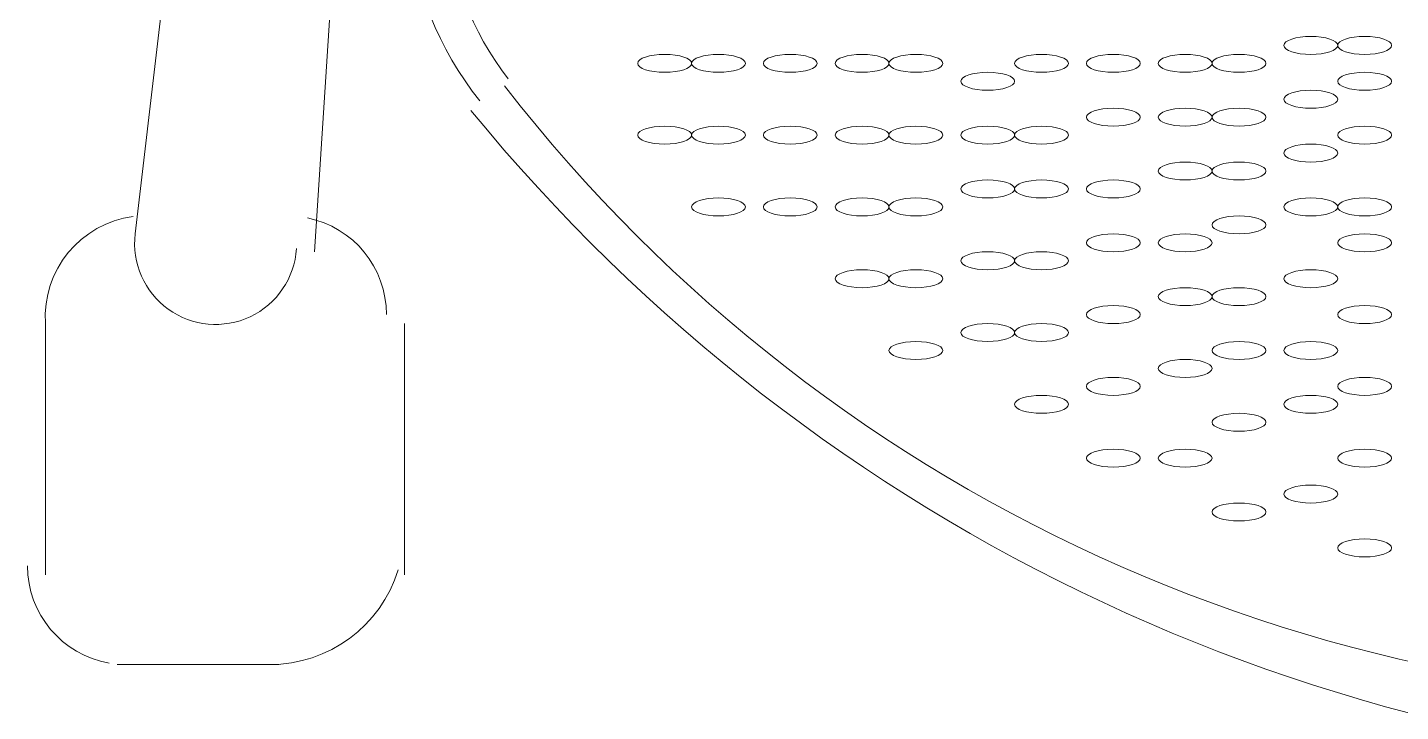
# Model space of a CAD drawing. Header units: metres. Extents: x 29 to 86.9, y -23.2 to 39.7.
# Drawn here: x 80.2965 to 80.4836, y -17.0469 to -16.9537 of the extents above; entities that cross this region are included whole.
import ezdxf

# ---------------------------------------------------------------- set-up
doc = ezdxf.new("R2010")
doc.units = ezdxf.units.M
doc.header["$LTSCALE"] = 100
doc.layers.get('0').update_dxf_attribs({"color": 254})
doc.layers.add('Arqui', color=8, linetype='Continuous', lineweight=0)

# ---------------------------------------------------------------- blocks, each defined once
blk = doc.blocks.new('A$C9582355f')
at = {"layer": 'Arqui'}
for points in [[(51.37933025431749, 6.203284617482041, -0.2864121761056896), (51.37499073276553, 6.24817671139408), (51.3823275327656, 6.267741511393979)], [(51.35050642347841, 6.180136240685442, -1.027903158018078), (51.32852433276554, 6.182145511394083), (51.3383067327656, 6.265295911393878)], [(51.37886806037358, 6.202296008138092, 0.2538010257353335), (51.56788315296552, 6.119312373602042, 0.2538010257356478), (51.75751820515762, 6.202296008138092)], [(51.37427818274961, 6.198947223601863, 0.2278580694967129), (51.56721097980557, 6.108792184993945, 0.2278580694966162), (51.75966248278161, 6.198947223601863)], [(51.32827096860552, 6.184509868562145, 0.3954395343830577), (51.3162963327656, 6.169917511394033), (51.3162963327656, 6.135679111393983)]]:
    blk.add_lwpolyline(points, format="xyb", dxfattribs=at)
for points in [[(51.35298033276553, 6.179699911393982), (51.35787153276561, 6.255513511393929)], [(51.36520833276558, 6.135679111393983), (51.36520833276558, 6.169917511394033)], [(51.32607873276555, 6.123451111393933), (51.34808913276555, 6.123451111393933)]]:
    blk.add_lwpolyline(points, dxfattribs=at)
for centre, radius, start, end in [((51.41289750402649, 6.229834697629485), 0.04768917459722642, 154.4128100542981, 218.3422815537811), ((51.3493119473107, 6.171140313813794), 0.01345078545492506, 359.9999896930699, 78.42598258624984), ((51.32730155100472, 6.136901914025202), 0.01345081823912179, 180.0000112077853, 260.1231991269598), ((51.3468663233279, 6.141793115788914), 0.01834200439510679, 270.0000294810244, 342.6965617034909)]:
    blk.add_arc(centre, radius, start, end, dxfattribs=at)
for points in [[(51.48871113276556, 6.209047111393829), (51.48668512435762, 6.209047111393829), (51.48504273276552, 6.208499639377806), (51.48504273276552, 6.207824311394234)], [(51.48504273276552, 6.207824311394234), (51.48504273276552, 6.207148983410207), (51.48668512435762, 6.206601511394183), (51.48871113276556, 6.206601511394183)], [(51.4923795327656, 6.207824311394234), (51.4923795327656, 6.208499639377806), (51.49073714117361, 6.209047111393829), (51.48871113276556, 6.209047111393829)], [(51.48871113276556, 6.206601511394183), (51.49073714117361, 6.206601511394183), (51.4923795327656, 6.207148983410207), (51.4923795327656, 6.207824311394234)], [(51.49604793276552, 6.209047111393829), (51.49402192435758, 6.209047111393829), (51.4923795327656, 6.208499639377806), (51.4923795327656, 6.207824311394234)], [(51.4923795327656, 6.207824311394234), (51.4923795327656, 6.207148983410207), (51.49402192435758, 6.206601511394183), (51.49604793276552, 6.206601511394183)], [(51.49971633276556, 6.207824311394234), (51.49971633276556, 6.208499639377806), (51.49807394117357, 6.209047111393829), (51.49604793276552, 6.209047111393829)], [(51.49604793276552, 6.206601511394183), (51.49807394117357, 6.206601511394183), (51.49971633276556, 6.207148983410207), (51.49971633276556, 6.207824311394234)], [(51.40066953276556, 6.206601511394183), (51.39864352435762, 6.206601511394183), (51.39700113276552, 6.206054039378159), (51.39700113276552, 6.205378711394133)], [(51.4043379327656, 6.205378711394133), (51.4043379327656, 6.206054039378159), (51.40269554117361, 6.206601511394183), (51.40066953276556, 6.206601511394183)], [(51.40800633276552, 6.206601511394183), (51.40598032435759, 6.206601511394183), (51.4043379327656, 6.206054039378159), (51.4043379327656, 6.205378711394133)], [(51.41167473276556, 6.205378711394133), (51.41167473276556, 6.206054039378159), (51.41003234117358, 6.206601511394183), (51.40800633276552, 6.206601511394183)], [(51.41778873276559, 6.206601511394183), (51.41576272435753, 6.206601511394183), (51.41412033276555, 6.206054039378159), (51.41412033276555, 6.205378711394133)], [(51.42145713276562, 6.205378711394133), (51.42145713276562, 6.206054039378159), (51.41981474117352, 6.206601511394183), (51.41778873276559, 6.206601511394183)], [(51.42757113276554, 6.206601511394183), (51.4255451243576, 6.206601511394183), (51.42390273276561, 6.206054039378159), (51.42390273276561, 6.205378711394133)], [(51.43123953276557, 6.205378711394133), (51.43123953276557, 6.206054039378159), (51.42959714117359, 6.206601511394183), (51.42757113276554, 6.206601511394183)], [(51.43490793276561, 6.206601511394183), (51.43288192435756, 6.206601511394183), (51.43123953276557, 6.206054039378159), (51.43123953276557, 6.205378711394133)], [(51.43857633276554, 6.205378711394133), (51.43857633276554, 6.206054039378159), (51.43693394117355, 6.206601511394183), (51.43490793276561, 6.206601511394183)], [(51.45202713276552, 6.206601511394183), (51.45000112435758, 6.206601511394183), (51.4483587327656, 6.206054039378159), (51.4483587327656, 6.205378711394133)], [(51.45569553276556, 6.205378711394133), (51.45569553276556, 6.206054039378159), (51.45405314117357, 6.206601511394183), (51.45202713276552, 6.206601511394183)], [(51.46180953276559, 6.206601511394183), (51.45978352435753, 6.206601511394183), (51.45814113276555, 6.206054039378159), (51.45814113276555, 6.205378711394133)], [(51.46547793276562, 6.205378711394133), (51.46547793276562, 6.206054039378159), (51.46383554117352, 6.206601511394183), (51.46180953276559, 6.206601511394183)], [(51.47159193276553, 6.206601511394183), (51.4695659243576, 6.206601511394183), (51.46792353276561, 6.206054039378159), (51.46792353276561, 6.205378711394133)], [(51.47526033276557, 6.205378711394133), (51.47526033276557, 6.206054039378159), (51.47361794117359, 6.206601511394183), (51.47159193276553, 6.206601511394183)], [(51.47892873276561, 6.206601511394183), (51.47690272435756, 6.206601511394183), (51.47526033276557, 6.206054039378159), (51.47526033276557, 6.205378711394133)], [(51.48259713276553, 6.205378711394133), (51.48259713276553, 6.206054039378159), (51.48095474117355, 6.206601511394183), (51.47892873276561, 6.206601511394183)], [(51.39700113276552, 6.205378711394133), (51.39700113276552, 6.204703383410106), (51.39864352435762, 6.204155911394082), (51.40066953276556, 6.204155911394082)], [(51.40066953276556, 6.204155911394082), (51.40269554117361, 6.204155911394082), (51.4043379327656, 6.204703383410106), (51.4043379327656, 6.205378711394133)], [(51.4043379327656, 6.205378711394133), (51.4043379327656, 6.204703383410106), (51.40598032435759, 6.204155911394082), (51.40800633276552, 6.204155911394082)], [(51.40800633276552, 6.204155911394082), (51.41003234117358, 6.204155911394082), (51.41167473276556, 6.204703383410106), (51.41167473276556, 6.205378711394133)], [(51.41412033276555, 6.205378711394133), (51.41412033276555, 6.204703383410106), (51.41576272435753, 6.204155911394082), (51.41778873276559, 6.204155911394082)], [(51.41778873276559, 6.204155911394082), (51.41981474117352, 6.204155911394082), (51.42145713276562, 6.204703383410106), (51.42145713276562, 6.205378711394133)], [(51.42390273276561, 6.205378711394133), (51.42390273276561, 6.204703383410106), (51.4255451243576, 6.204155911394082), (51.42757113276554, 6.204155911394082)], [(51.42757113276554, 6.204155911394082), (51.42959714117359, 6.204155911394082), (51.43123953276557, 6.204703383410106), (51.43123953276557, 6.205378711394133)], [(51.43123953276557, 6.205378711394133), (51.43123953276557, 6.204703383410106), (51.43288192435756, 6.204155911394082), (51.43490793276561, 6.204155911394082)], [(51.43490793276561, 6.204155911394082), (51.43693394117355, 6.204155911394082), (51.43857633276554, 6.204703383410106), (51.43857633276554, 6.205378711394133)], [(51.44469033276556, 6.204155911394082), (51.44266432435762, 6.204155911394082), (51.44102193276552, 6.203608439378058), (51.44102193276552, 6.202933111394032)], [(51.4483587327656, 6.202933111394032), (51.4483587327656, 6.203608439378058), (51.44671634117361, 6.204155911394082), (51.44469033276556, 6.204155911394082)], [(51.4483587327656, 6.205378711394133), (51.4483587327656, 6.204703383410106), (51.45000112435758, 6.204155911394082), (51.45202713276552, 6.204155911394082)], [(51.45202713276552, 6.204155911394082), (51.45405314117357, 6.204155911394082), (51.45569553276556, 6.204703383410106), (51.45569553276556, 6.205378711394133)], [(51.45814113276555, 6.205378711394133), (51.45814113276555, 6.204703383410106), (51.45978352435753, 6.204155911394082), (51.46180953276559, 6.204155911394082)], [(51.46180953276559, 6.204155911394082), (51.46383554117352, 6.204155911394082), (51.46547793276562, 6.204703383410106), (51.46547793276562, 6.205378711394133)], [(51.46792353276561, 6.205378711394133), (51.46792353276561, 6.204703383410106), (51.4695659243576, 6.204155911394082), (51.47159193276553, 6.204155911394082)], [(51.47159193276553, 6.204155911394082), (51.47361794117359, 6.204155911394082), (51.47526033276557, 6.204703383410106), (51.47526033276557, 6.205378711394133)], [(51.47526033276557, 6.205378711394133), (51.47526033276557, 6.204703383410106), (51.47690272435756, 6.204155911394082), (51.47892873276561, 6.204155911394082)], [(51.47892873276561, 6.204155911394082), (51.48095474117355, 6.204155911394082), (51.48259713276553, 6.204703383410106), (51.48259713276553, 6.205378711394133)], [(51.49604793276552, 6.204155911394082), (51.49402192435758, 6.204155911394082), (51.4923795327656, 6.203608439378058), (51.4923795327656, 6.202933111394032)], [(51.49971633276556, 6.202933111394032), (51.49971633276556, 6.203608439378058), (51.49807394117357, 6.204155911394082), (51.49604793276552, 6.204155911394082)], [(51.44102193276552, 6.202933111394032), (51.44102193276552, 6.202257783410005), (51.44266432435762, 6.201710311393981), (51.44469033276556, 6.201710311393981)], [(51.44469033276556, 6.201710311393981), (51.44671634117361, 6.201710311393981), (51.4483587327656, 6.202257783410005), (51.4483587327656, 6.202933111394032)], [(51.4923795327656, 6.202933111394032), (51.4923795327656, 6.202257783410005), (51.49402192435758, 6.201710311393981), (51.49604793276552, 6.201710311393981)], [(51.49604793276552, 6.201710311393981), (51.49807394117357, 6.201710311393981), (51.49971633276556, 6.202257783410005), (51.49971633276556, 6.202933111394032)], [(51.48871113276556, 6.201710311393981), (51.48668512435762, 6.201710311393981), (51.48504273276552, 6.201162839377957), (51.48504273276552, 6.200487511393931)], [(51.48504273276552, 6.200487511393931), (51.48504273276552, 6.199812183409904), (51.48668512435762, 6.19926471139388), (51.48871113276556, 6.19926471139388)], [(51.4923795327656, 6.200487511393931), (51.4923795327656, 6.201162839377957), (51.49073714117361, 6.201710311393981), (51.48871113276556, 6.201710311393981)], [(51.48871113276556, 6.19926471139388), (51.49073714117361, 6.19926471139388), (51.4923795327656, 6.199812183409904), (51.4923795327656, 6.200487511393931)], [(51.46180953276559, 6.19926471139388), (51.45978352435753, 6.19926471139388), (51.45814113276555, 6.198717239377856), (51.45814113276555, 6.19804191139383)], [(51.46547793276562, 6.19804191139383), (51.46547793276562, 6.198717239377856), (51.46383554117352, 6.19926471139388), (51.46180953276559, 6.19926471139388)], [(51.47159193276553, 6.19926471139388), (51.4695659243576, 6.19926471139388), (51.46792353276561, 6.198717239377856), (51.46792353276561, 6.19804191139383)], [(51.47526033276557, 6.19804191139383), (51.47526033276557, 6.198717239377856), (51.47361794117359, 6.19926471139388), (51.47159193276553, 6.19926471139388)], [(51.47892873276561, 6.19926471139388), (51.47690272435756, 6.19926471139388), (51.47526033276557, 6.198717239377856), (51.47526033276557, 6.19804191139383)], [(51.48259713276553, 6.19804191139383), (51.48259713276553, 6.198717239377856), (51.48095474117355, 6.19926471139388), (51.47892873276561, 6.19926471139388)], [(51.40066953276556, 6.196819111394234), (51.39864352435762, 6.196819111394234), (51.39700113276552, 6.19627163937821), (51.39700113276552, 6.195596311394183)], [(51.4043379327656, 6.195596311394183), (51.4043379327656, 6.19627163937821), (51.40269554117361, 6.196819111394234), (51.40066953276556, 6.196819111394234)], [(51.40800633276552, 6.196819111394234), (51.40598032435759, 6.196819111394234), (51.4043379327656, 6.19627163937821), (51.4043379327656, 6.195596311394183)], [(51.41167473276556, 6.195596311394183), (51.41167473276556, 6.19627163937821), (51.41003234117358, 6.196819111394234), (51.40800633276552, 6.196819111394234)], [(51.41778873276559, 6.196819111394234), (51.41576272435753, 6.196819111394234), (51.41412033276555, 6.19627163937821), (51.41412033276555, 6.195596311394183)], [(51.42145713276562, 6.195596311394183), (51.42145713276562, 6.19627163937821), (51.41981474117352, 6.196819111394234), (51.41778873276559, 6.196819111394234)], [(51.42757113276554, 6.196819111394234), (51.4255451243576, 6.196819111394234), (51.42390273276561, 6.19627163937821), (51.42390273276561, 6.195596311394183)], [(51.43123953276557, 6.195596311394183), (51.43123953276557, 6.19627163937821), (51.42959714117359, 6.196819111394234), (51.42757113276554, 6.196819111394234)], [(51.43490793276561, 6.196819111394234), (51.43288192435756, 6.196819111394234), (51.43123953276557, 6.19627163937821), (51.43123953276557, 6.195596311394183)], [(51.43857633276554, 6.195596311394183), (51.43857633276554, 6.19627163937821), (51.43693394117355, 6.196819111394234), (51.43490793276561, 6.196819111394234)], [(51.44469033276556, 6.196819111394234), (51.44266432435762, 6.196819111394234), (51.44102193276552, 6.19627163937821), (51.44102193276552, 6.195596311394183)], [(51.4483587327656, 6.195596311394183), (51.4483587327656, 6.19627163937821), (51.44671634117361, 6.196819111394234), (51.44469033276556, 6.196819111394234)], [(51.45202713276552, 6.196819111394234), (51.45000112435758, 6.196819111394234), (51.4483587327656, 6.19627163937821), (51.4483587327656, 6.195596311394183)], [(51.45569553276556, 6.195596311394183), (51.45569553276556, 6.19627163937821), (51.45405314117357, 6.196819111394234), (51.45202713276552, 6.196819111394234)], [(51.45814113276555, 6.19804191139383), (51.45814113276555, 6.197366583409803), (51.45978352435753, 6.196819111394234), (51.46180953276559, 6.196819111394234)], [(51.46180953276559, 6.196819111394234), (51.46383554117352, 6.196819111394234), (51.46547793276562, 6.197366583409803), (51.46547793276562, 6.19804191139383)], [(51.46792353276561, 6.19804191139383), (51.46792353276561, 6.197366583409803), (51.4695659243576, 6.196819111394234), (51.47159193276553, 6.196819111394234)], [(51.47159193276553, 6.196819111394234), (51.47361794117359, 6.196819111394234), (51.47526033276557, 6.197366583409803), (51.47526033276557, 6.19804191139383)], [(51.47526033276557, 6.19804191139383), (51.47526033276557, 6.197366583409803), (51.47690272435756, 6.196819111394234), (51.47892873276561, 6.196819111394234)], [(51.47892873276561, 6.196819111394234), (51.48095474117355, 6.196819111394234), (51.48259713276553, 6.197366583409803), (51.48259713276553, 6.19804191139383)], [(51.49604793276552, 6.196819111394234), (51.49402192435758, 6.196819111394234), (51.4923795327656, 6.19627163937821), (51.4923795327656, 6.195596311394183)], [(51.49971633276556, 6.195596311394183), (51.49971633276556, 6.19627163937821), (51.49807394117357, 6.196819111394234), (51.49604793276552, 6.196819111394234)], [(51.39700113276552, 6.195596311394183), (51.39700113276552, 6.194920983410157), (51.39864352435762, 6.194373511394133), (51.40066953276556, 6.194373511394133)], [(51.40066953276556, 6.194373511394133), (51.40269554117361, 6.194373511394133), (51.4043379327656, 6.194920983410157), (51.4043379327656, 6.195596311394183)], [(51.4043379327656, 6.195596311394183), (51.4043379327656, 6.194920983410157), (51.40598032435759, 6.194373511394133), (51.40800633276552, 6.194373511394133)], [(51.40800633276552, 6.194373511394133), (51.41003234117358, 6.194373511394133), (51.41167473276556, 6.194920983410157), (51.41167473276556, 6.195596311394183)], [(51.41412033276555, 6.195596311394183), (51.41412033276555, 6.194920983410157), (51.41576272435753, 6.194373511394133), (51.41778873276559, 6.194373511394133)], [(51.41778873276559, 6.194373511394133), (51.41981474117352, 6.194373511394133), (51.42145713276562, 6.194920983410157), (51.42145713276562, 6.195596311394183)], [(51.42390273276561, 6.195596311394183), (51.42390273276561, 6.194920983410157), (51.4255451243576, 6.194373511394133), (51.42757113276554, 6.194373511394133)], [(51.42757113276554, 6.194373511394133), (51.42959714117359, 6.194373511394133), (51.43123953276557, 6.194920983410157), (51.43123953276557, 6.195596311394183)], [(51.43123953276557, 6.195596311394183), (51.43123953276557, 6.194920983410157), (51.43288192435756, 6.194373511394133), (51.43490793276561, 6.194373511394133)], [(51.43490793276561, 6.194373511394133), (51.43693394117355, 6.194373511394133), (51.43857633276554, 6.194920983410157), (51.43857633276554, 6.195596311394183)], [(51.44102193276552, 6.195596311394183), (51.44102193276552, 6.194920983410157), (51.44266432435762, 6.194373511394133), (51.44469033276556, 6.194373511394133)], [(51.44469033276556, 6.194373511394133), (51.44671634117361, 6.194373511394133), (51.4483587327656, 6.194920983410157), (51.4483587327656, 6.195596311394183)], [(51.4483587327656, 6.195596311394183), (51.4483587327656, 6.194920983410157), (51.45000112435758, 6.194373511394133), (51.45202713276552, 6.194373511394133)], [(51.45202713276552, 6.194373511394133), (51.45405314117357, 6.194373511394133), (51.45569553276556, 6.194920983410157), (51.45569553276556, 6.195596311394183)], [(51.4923795327656, 6.195596311394183), (51.4923795327656, 6.194920983410157), (51.49402192435758, 6.194373511394133), (51.49604793276552, 6.194373511394133)], [(51.49604793276552, 6.194373511394133), (51.49807394117357, 6.194373511394133), (51.49971633276556, 6.194920983410157), (51.49971633276556, 6.195596311394183)], [(51.48871113276556, 6.194373511394133), (51.48668512435762, 6.194373511394133), (51.48504273276552, 6.193826039378109), (51.48504273276552, 6.193150711394082)], [(51.48504273276552, 6.193150711394082), (51.48504273276552, 6.192475383410056), (51.48668512435762, 6.191927911394032), (51.48871113276556, 6.191927911394032)], [(51.4923795327656, 6.193150711394082), (51.4923795327656, 6.193826039378109), (51.49073714117361, 6.194373511394133), (51.48871113276556, 6.194373511394133)], [(51.48871113276556, 6.191927911394032), (51.49073714117361, 6.191927911394032), (51.4923795327656, 6.192475383410056), (51.4923795327656, 6.193150711394082)], [(51.47159193276553, 6.191927911394032), (51.4695659243576, 6.191927911394032), (51.46792353276561, 6.191380439378008), (51.46792353276561, 6.190705111393981)], [(51.47526033276557, 6.190705111393981), (51.47526033276557, 6.191380439378008), (51.47361794117359, 6.191927911394032), (51.47159193276553, 6.191927911394032)], [(51.47892873276561, 6.191927911394032), (51.47690272435756, 6.191927911394032), (51.47526033276557, 6.191380439378008), (51.47526033276557, 6.190705111393981)], [(51.48259713276553, 6.190705111393981), (51.48259713276553, 6.191380439378008), (51.48095474117355, 6.191927911394032), (51.47892873276561, 6.191927911394032)], [(51.44469033276556, 6.189482311393931), (51.44266432435762, 6.189482311393931), (51.44102193276552, 6.188934839377907), (51.44102193276552, 6.188259511393881)], [(51.4483587327656, 6.188259511393881), (51.4483587327656, 6.188934839377907), (51.44671634117361, 6.189482311393931), (51.44469033276556, 6.189482311393931)], [(51.45202713276552, 6.189482311393931), (51.45000112435758, 6.189482311393931), (51.4483587327656, 6.188934839377907), (51.4483587327656, 6.188259511393881)], [(51.45569553276556, 6.188259511393881), (51.45569553276556, 6.188934839377907), (51.45405314117357, 6.189482311393931), (51.45202713276552, 6.189482311393931)], [(51.46180953276559, 6.189482311393931), (51.45978352435753, 6.189482311393931), (51.45814113276555, 6.188934839377907), (51.45814113276555, 6.188259511393881)], [(51.46547793276562, 6.188259511393881), (51.46547793276562, 6.188934839377907), (51.46383554117352, 6.189482311393931), (51.46180953276559, 6.189482311393931)], [(51.46792353276561, 6.190705111393981), (51.46792353276561, 6.190029783409955), (51.4695659243576, 6.189482311393931), (51.47159193276553, 6.189482311393931)], [(51.47159193276553, 6.189482311393931), (51.47361794117359, 6.189482311393931), (51.47526033276557, 6.190029783409955), (51.47526033276557, 6.190705111393981)], [(51.47526033276557, 6.190705111393981), (51.47526033276557, 6.190029783409955), (51.47690272435756, 6.189482311393931), (51.47892873276561, 6.189482311393931)], [(51.47892873276561, 6.189482311393931), (51.48095474117355, 6.189482311393931), (51.48259713276553, 6.190029783409955), (51.48259713276553, 6.190705111393981)], [(51.40800633276552, 6.18703671139383), (51.40598032435759, 6.18703671139383), (51.4043379327656, 6.186489239377806), (51.4043379327656, 6.185813911394234)], [(51.41167473276556, 6.185813911394234), (51.41167473276556, 6.186489239377806), (51.41003234117358, 6.18703671139383), (51.40800633276552, 6.18703671139383)], [(51.41778873276559, 6.18703671139383), (51.41576272435753, 6.18703671139383), (51.41412033276555, 6.186489239377806), (51.41412033276555, 6.185813911394234)], [(51.42145713276562, 6.185813911394234), (51.42145713276562, 6.186489239377806), (51.41981474117352, 6.18703671139383), (51.41778873276559, 6.18703671139383)], [(51.42757113276554, 6.18703671139383), (51.4255451243576, 6.18703671139383), (51.42390273276561, 6.186489239377806), (51.42390273276561, 6.185813911394234)], [(51.43123953276557, 6.185813911394234), (51.43123953276557, 6.186489239377806), (51.42959714117359, 6.18703671139383), (51.42757113276554, 6.18703671139383)], [(51.43490793276561, 6.18703671139383), (51.43288192435756, 6.18703671139383), (51.43123953276557, 6.186489239377806), (51.43123953276557, 6.185813911394234)], [(51.43857633276554, 6.185813911394234), (51.43857633276554, 6.186489239377806), (51.43693394117355, 6.18703671139383), (51.43490793276561, 6.18703671139383)], [(51.44102193276552, 6.188259511393881), (51.44102193276552, 6.187584183409854), (51.44266432435762, 6.18703671139383), (51.44469033276556, 6.18703671139383)], [(51.44469033276556, 6.18703671139383), (51.44671634117361, 6.18703671139383), (51.4483587327656, 6.187584183409854), (51.4483587327656, 6.188259511393881)], [(51.4483587327656, 6.188259511393881), (51.4483587327656, 6.187584183409854), (51.45000112435758, 6.18703671139383), (51.45202713276552, 6.18703671139383)], [(51.45202713276552, 6.18703671139383), (51.45405314117357, 6.18703671139383), (51.45569553276556, 6.187584183409854), (51.45569553276556, 6.188259511393881)], [(51.45814113276555, 6.188259511393881), (51.45814113276555, 6.187584183409854), (51.45978352435753, 6.18703671139383), (51.46180953276559, 6.18703671139383)], [(51.46180953276559, 6.18703671139383), (51.46383554117352, 6.18703671139383), (51.46547793276562, 6.187584183409854), (51.46547793276562, 6.188259511393881)], [(51.48871113276556, 6.18703671139383), (51.48668512435762, 6.18703671139383), (51.48504273276552, 6.186489239377806), (51.48504273276552, 6.185813911394234)], [(51.4923795327656, 6.185813911394234), (51.4923795327656, 6.186489239377806), (51.49073714117361, 6.18703671139383), (51.48871113276556, 6.18703671139383)], [(51.49604793276552, 6.18703671139383), (51.49402192435758, 6.18703671139383), (51.4923795327656, 6.186489239377806), (51.4923795327656, 6.185813911394234)], [(51.49971633276556, 6.185813911394234), (51.49971633276556, 6.186489239377806), (51.49807394117357, 6.18703671139383), (51.49604793276552, 6.18703671139383)], [(51.4043379327656, 6.185813911394234), (51.4043379327656, 6.185138583410208), (51.40598032435759, 6.184591111394184), (51.40800633276552, 6.184591111394184)], [(51.40800633276552, 6.184591111394184), (51.41003234117358, 6.184591111394184), (51.41167473276556, 6.185138583410208), (51.41167473276556, 6.185813911394234)], [(51.41412033276555, 6.185813911394234), (51.41412033276555, 6.185138583410208), (51.41576272435753, 6.184591111394184), (51.41778873276559, 6.184591111394184)], [(51.41778873276559, 6.184591111394184), (51.41981474117352, 6.184591111394184), (51.42145713276562, 6.185138583410208), (51.42145713276562, 6.185813911394234)], [(51.42390273276561, 6.185813911394234), (51.42390273276561, 6.185138583410208), (51.4255451243576, 6.184591111394184), (51.42757113276554, 6.184591111394184)], [(51.42757113276554, 6.184591111394184), (51.42959714117359, 6.184591111394184), (51.43123953276557, 6.185138583410208), (51.43123953276557, 6.185813911394234)], [(51.43123953276557, 6.185813911394234), (51.43123953276557, 6.185138583410208), (51.43288192435756, 6.184591111394184), (51.43490793276561, 6.184591111394184)], [(51.43490793276561, 6.184591111394184), (51.43693394117355, 6.184591111394184), (51.43857633276554, 6.185138583410208), (51.43857633276554, 6.185813911394234)], [(51.48504273276552, 6.185813911394234), (51.48504273276552, 6.185138583410208), (51.48668512435762, 6.184591111394184), (51.48871113276556, 6.184591111394184)], [(51.48871113276556, 6.184591111394184), (51.49073714117361, 6.184591111394184), (51.4923795327656, 6.185138583410208), (51.4923795327656, 6.185813911394234)], [(51.4923795327656, 6.185813911394234), (51.4923795327656, 6.185138583410208), (51.49402192435758, 6.184591111394184), (51.49604793276552, 6.184591111394184)], [(51.49604793276552, 6.184591111394184), (51.49807394117357, 6.184591111394184), (51.49971633276556, 6.185138583410208), (51.49971633276556, 6.185813911394234)], [(51.47892873276561, 6.184591111394184), (51.47690272435756, 6.184591111394184), (51.47526033276557, 6.18404363937816), (51.47526033276557, 6.183368311394133)], [(51.47526033276557, 6.183368311394133), (51.47526033276557, 6.182692983410107), (51.47690272435756, 6.182145511394083), (51.47892873276561, 6.182145511394083)], [(51.48259713276553, 6.183368311394133), (51.48259713276553, 6.18404363937816), (51.48095474117355, 6.184591111394184), (51.47892873276561, 6.184591111394184)], [(51.47892873276561, 6.182145511394083), (51.48095474117355, 6.182145511394083), (51.48259713276553, 6.182692983410107), (51.48259713276553, 6.183368311394133)], [(51.46180953276559, 6.182145511394083), (51.45978352435753, 6.182145511394083), (51.45814113276555, 6.181598039378059), (51.45814113276555, 6.180922711394032)], [(51.46547793276562, 6.180922711394032), (51.46547793276562, 6.181598039378059), (51.46383554117352, 6.182145511394083), (51.46180953276559, 6.182145511394083)], [(51.47159193276553, 6.182145511394083), (51.4695659243576, 6.182145511394083), (51.46792353276561, 6.181598039378059), (51.46792353276561, 6.180922711394032)], [(51.47526033276557, 6.180922711394032), (51.47526033276557, 6.181598039378059), (51.47361794117359, 6.182145511394083), (51.47159193276553, 6.182145511394083)], [(51.49604793276552, 6.182145511394083), (51.49402192435758, 6.182145511394083), (51.4923795327656, 6.181598039378059), (51.4923795327656, 6.180922711394032)], [(51.49971633276556, 6.180922711394032), (51.49971633276556, 6.181598039378059), (51.49807394117357, 6.182145511394083), (51.49604793276552, 6.182145511394083)], [(51.44469033276556, 6.179699911393982), (51.44266432435762, 6.179699911393982), (51.44102193276552, 6.179152439377958), (51.44102193276552, 6.178477111393931)], [(51.4483587327656, 6.178477111393931), (51.4483587327656, 6.179152439377958), (51.44671634117361, 6.179699911393982), (51.44469033276556, 6.179699911393982)], [(51.45202713276552, 6.179699911393982), (51.45000112435758, 6.179699911393982), (51.4483587327656, 6.179152439377958), (51.4483587327656, 6.178477111393931)], [(51.45569553276556, 6.178477111393931), (51.45569553276556, 6.179152439377958), (51.45405314117357, 6.179699911393982), (51.45202713276552, 6.179699911393982)], [(51.45814113276555, 6.180922711394032), (51.45814113276555, 6.180247383410006), (51.45978352435753, 6.179699911393982), (51.46180953276559, 6.179699911393982)], [(51.46180953276559, 6.179699911393982), (51.46383554117352, 6.179699911393982), (51.46547793276562, 6.180247383410006), (51.46547793276562, 6.180922711394032)], [(51.46792353276561, 6.180922711394032), (51.46792353276561, 6.180247383410006), (51.4695659243576, 6.179699911393982), (51.47159193276553, 6.179699911393982)], [(51.47159193276553, 6.179699911393982), (51.47361794117359, 6.179699911393982), (51.47526033276557, 6.180247383410006), (51.47526033276557, 6.180922711394032)], [(51.4923795327656, 6.180922711394032), (51.4923795327656, 6.180247383410006), (51.49402192435758, 6.179699911393982), (51.49604793276552, 6.179699911393982)], [(51.49604793276552, 6.179699911393982), (51.49807394117357, 6.179699911393982), (51.49971633276556, 6.180247383410006), (51.49971633276556, 6.180922711394032)], [(51.44102193276552, 6.178477111393931), (51.44102193276552, 6.177801783409905), (51.44266432435762, 6.177254311393881), (51.44469033276556, 6.177254311393881)], [(51.44469033276556, 6.177254311393881), (51.44671634117361, 6.177254311393881), (51.4483587327656, 6.177801783409905), (51.4483587327656, 6.178477111393931)], [(51.4483587327656, 6.178477111393931), (51.4483587327656, 6.177801783409905), (51.45000112435758, 6.177254311393881), (51.45202713276552, 6.177254311393881)], [(51.45202713276552, 6.177254311393881), (51.45405314117357, 6.177254311393881), (51.45569553276556, 6.177801783409905), (51.45569553276556, 6.178477111393931)], [(51.42757113276554, 6.177254311393881), (51.4255451243576, 6.177254311393881), (51.42390273276561, 6.176706839377857), (51.42390273276561, 6.17603151139383)], [(51.42390273276561, 6.17603151139383), (51.42390273276561, 6.175356183409804), (51.4255451243576, 6.174808711394235), (51.42757113276554, 6.174808711394235)], [(51.43123953276557, 6.17603151139383), (51.43123953276557, 6.176706839377857), (51.42959714117359, 6.177254311393881), (51.42757113276554, 6.177254311393881)], [(51.42757113276554, 6.174808711394235), (51.42959714117359, 6.174808711394235), (51.43123953276557, 6.175356183409804), (51.43123953276557, 6.17603151139383)], [(51.43490793276561, 6.177254311393881), (51.43288192435756, 6.177254311393881), (51.43123953276557, 6.176706839377857), (51.43123953276557, 6.17603151139383)], [(51.43123953276557, 6.17603151139383), (51.43123953276557, 6.175356183409804), (51.43288192435756, 6.174808711394235), (51.43490793276561, 6.174808711394235)], [(51.43857633276554, 6.17603151139383), (51.43857633276554, 6.176706839377857), (51.43693394117355, 6.177254311393881), (51.43490793276561, 6.177254311393881)], [(51.43490793276561, 6.174808711394235), (51.43693394117355, 6.174808711394235), (51.43857633276554, 6.175356183409804), (51.43857633276554, 6.17603151139383)], [(51.48871113276556, 6.177254311393881), (51.48668512435762, 6.177254311393881), (51.48504273276552, 6.176706839377857), (51.48504273276552, 6.17603151139383)], [(51.48504273276552, 6.17603151139383), (51.48504273276552, 6.175356183409804), (51.48668512435762, 6.174808711394235), (51.48871113276556, 6.174808711394235)], [(51.4923795327656, 6.17603151139383), (51.4923795327656, 6.176706839377857), (51.49073714117361, 6.177254311393881), (51.48871113276556, 6.177254311393881)], [(51.48871113276556, 6.174808711394235), (51.49073714117361, 6.174808711394235), (51.4923795327656, 6.175356183409804), (51.4923795327656, 6.17603151139383)], [(51.47159193276553, 6.174808711394235), (51.4695659243576, 6.174808711394235), (51.46792353276561, 6.174261239378211), (51.46792353276561, 6.173585911394184)], [(51.47526033276557, 6.173585911394184), (51.47526033276557, 6.174261239378211), (51.47361794117359, 6.174808711394235), (51.47159193276553, 6.174808711394235)], [(51.47892873276561, 6.174808711394235), (51.47690272435756, 6.174808711394235), (51.47526033276557, 6.174261239378211), (51.47526033276557, 6.173585911394184)], [(51.48259713276553, 6.173585911394184), (51.48259713276553, 6.174261239378211), (51.48095474117355, 6.174808711394235), (51.47892873276561, 6.174808711394235)], [(51.46180953276559, 6.172363111394134), (51.45978352435753, 6.172363111394134), (51.45814113276555, 6.17181563937811), (51.45814113276555, 6.171140311394083)], [(51.46547793276562, 6.171140311394083), (51.46547793276562, 6.17181563937811), (51.46383554117352, 6.172363111394134), (51.46180953276559, 6.172363111394134)], [(51.46792353276561, 6.173585911394184), (51.46792353276561, 6.172910583410157), (51.4695659243576, 6.172363111394134), (51.47159193276553, 6.172363111394134)], [(51.47159193276553, 6.172363111394134), (51.47361794117359, 6.172363111394134), (51.47526033276557, 6.172910583410157), (51.47526033276557, 6.173585911394184)], [(51.47526033276557, 6.173585911394184), (51.47526033276557, 6.172910583410157), (51.47690272435756, 6.172363111394134), (51.47892873276561, 6.172363111394134)], [(51.47892873276561, 6.172363111394134), (51.48095474117355, 6.172363111394134), (51.48259713276553, 6.172910583410157), (51.48259713276553, 6.173585911394184)], [(51.49604793276552, 6.172363111394134), (51.49402192435758, 6.172363111394134), (51.4923795327656, 6.17181563937811), (51.4923795327656, 6.171140311394083)], [(51.49971633276556, 6.171140311394083), (51.49971633276556, 6.17181563937811), (51.49807394117357, 6.172363111394134), (51.49604793276552, 6.172363111394134)], [(51.45814113276555, 6.171140311394083), (51.45814113276555, 6.170464983410056), (51.45978352435753, 6.169917511394033), (51.46180953276559, 6.169917511394033)], [(51.46180953276559, 6.169917511394033), (51.46383554117352, 6.169917511394033), (51.46547793276562, 6.170464983410056), (51.46547793276562, 6.171140311394083)], [(51.4923795327656, 6.171140311394083), (51.4923795327656, 6.170464983410056), (51.49402192435758, 6.169917511394033), (51.49604793276552, 6.169917511394033)], [(51.49604793276552, 6.169917511394033), (51.49807394117357, 6.169917511394033), (51.49971633276556, 6.170464983410056), (51.49971633276556, 6.171140311394083)], [(51.44469033276556, 6.169917511394033), (51.44266432435762, 6.169917511394033), (51.44102193276552, 6.169370039378009), (51.44102193276552, 6.168694711393982)], [(51.44102193276552, 6.168694711393982), (51.44102193276552, 6.168019383409955), (51.44266432435762, 6.167471911393932), (51.44469033276556, 6.167471911393932)], [(51.4483587327656, 6.168694711393982), (51.4483587327656, 6.169370039378009), (51.44671634117361, 6.169917511394033), (51.44469033276556, 6.169917511394033)], [(51.44469033276556, 6.167471911393932), (51.44671634117361, 6.167471911393932), (51.4483587327656, 6.168019383409955), (51.4483587327656, 6.168694711393982)], [(51.45202713276552, 6.169917511394033), (51.45000112435758, 6.169917511394033), (51.4483587327656, 6.169370039378009), (51.4483587327656, 6.168694711393982)], [(51.4483587327656, 6.168694711393982), (51.4483587327656, 6.168019383409955), (51.45000112435758, 6.167471911393932), (51.45202713276552, 6.167471911393932)], [(51.45569553276556, 6.168694711393982), (51.45569553276556, 6.169370039378009), (51.45405314117357, 6.169917511394033), (51.45202713276552, 6.169917511394033)], [(51.45202713276552, 6.167471911393932), (51.45405314117357, 6.167471911393932), (51.45569553276556, 6.168019383409955), (51.45569553276556, 6.168694711393982)], [(51.43490793276561, 6.167471911393932), (51.43288192435756, 6.167471911393932), (51.43123953276557, 6.166924439377908), (51.43123953276557, 6.166249111393881)], [(51.43857633276554, 6.166249111393881), (51.43857633276554, 6.166924439377908), (51.43693394117355, 6.167471911393932), (51.43490793276561, 6.167471911393932)], [(51.47892873276561, 6.167471911393932), (51.47690272435756, 6.167471911393932), (51.47526033276557, 6.166924439377908), (51.47526033276557, 6.166249111393881)], [(51.48259713276553, 6.166249111393881), (51.48259713276553, 6.166924439377908), (51.48095474117355, 6.167471911393932), (51.47892873276561, 6.167471911393932)], [(51.48871113276556, 6.167471911393932), (51.48668512435762, 6.167471911393932), (51.48504273276552, 6.166924439377908), (51.48504273276552, 6.166249111393881)], [(51.4923795327656, 6.166249111393881), (51.4923795327656, 6.166924439377908), (51.49073714117361, 6.167471911393932), (51.48871113276556, 6.167471911393932)], [(51.43123953276557, 6.166249111393881), (51.43123953276557, 6.165573783409855), (51.43288192435756, 6.165026311393831), (51.43490793276561, 6.165026311393831)], [(51.43490793276561, 6.165026311393831), (51.43693394117355, 6.165026311393831), (51.43857633276554, 6.165573783409855), (51.43857633276554, 6.166249111393881)], [(51.47159193276553, 6.165026311393831), (51.4695659243576, 6.165026311393831), (51.46792353276561, 6.164478839377807), (51.46792353276561, 6.163803511394235)], [(51.47526033276557, 6.163803511394235), (51.47526033276557, 6.164478839377807), (51.47361794117359, 6.165026311393831), (51.47159193276553, 6.165026311393831)], [(51.47526033276557, 6.166249111393881), (51.47526033276557, 6.165573783409855), (51.47690272435756, 6.165026311393831), (51.47892873276561, 6.165026311393831)], [(51.47892873276561, 6.165026311393831), (51.48095474117355, 6.165026311393831), (51.48259713276553, 6.165573783409855), (51.48259713276553, 6.166249111393881)], [(51.48504273276552, 6.166249111393881), (51.48504273276552, 6.165573783409855), (51.48668512435762, 6.165026311393831), (51.48871113276556, 6.165026311393831)], [(51.48871113276556, 6.165026311393831), (51.49073714117361, 6.165026311393831), (51.4923795327656, 6.165573783409855), (51.4923795327656, 6.166249111393881)], [(51.46792353276561, 6.163803511394235), (51.46792353276561, 6.163128183410208), (51.4695659243576, 6.162580711394185), (51.47159193276553, 6.162580711394185)], [(51.47159193276553, 6.162580711394185), (51.47361794117359, 6.162580711394185), (51.47526033276557, 6.163128183410208), (51.47526033276557, 6.163803511394235)], [(51.46180953276559, 6.162580711394185), (51.45978352435753, 6.162580711394185), (51.45814113276555, 6.162033239378161), (51.45814113276555, 6.161357911394134)], [(51.45814113276555, 6.161357911394134), (51.45814113276555, 6.160682583410107), (51.45978352435753, 6.160135111394084), (51.46180953276559, 6.160135111394084)], [(51.46547793276562, 6.161357911394134), (51.46547793276562, 6.162033239378161), (51.46383554117352, 6.162580711394185), (51.46180953276559, 6.162580711394185)], [(51.46180953276559, 6.160135111394084), (51.46383554117352, 6.160135111394084), (51.46547793276562, 6.160682583410107), (51.46547793276562, 6.161357911394134)], [(51.49604793276552, 6.162580711394185), (51.49402192435758, 6.162580711394185), (51.4923795327656, 6.162033239378161), (51.4923795327656, 6.161357911394134)], [(51.4923795327656, 6.161357911394134), (51.4923795327656, 6.160682583410107), (51.49402192435758, 6.160135111394084), (51.49604793276552, 6.160135111394084)], [(51.49971633276556, 6.161357911394134), (51.49971633276556, 6.162033239378161), (51.49807394117357, 6.162580711394185), (51.49604793276552, 6.162580711394185)], [(51.49604793276552, 6.160135111394084), (51.49807394117357, 6.160135111394084), (51.49971633276556, 6.160682583410107), (51.49971633276556, 6.161357911394134)], [(51.45202713276552, 6.160135111394084), (51.45000112435758, 6.160135111394084), (51.4483587327656, 6.15958763937806), (51.4483587327656, 6.158912311394033)], [(51.45569553276556, 6.158912311394033), (51.45569553276556, 6.15958763937806), (51.45405314117357, 6.160135111394084), (51.45202713276552, 6.160135111394084)], [(51.48871113276556, 6.160135111394084), (51.48668512435762, 6.160135111394084), (51.48504273276552, 6.15958763937806), (51.48504273276552, 6.158912311394033)], [(51.4923795327656, 6.158912311394033), (51.4923795327656, 6.15958763937806), (51.49073714117361, 6.160135111394084), (51.48871113276556, 6.160135111394084)], [(51.4483587327656, 6.158912311394033), (51.4483587327656, 6.158236983410006), (51.45000112435758, 6.157689511393983), (51.45202713276552, 6.157689511393983)], [(51.45202713276552, 6.157689511393983), (51.45405314117357, 6.157689511393983), (51.45569553276556, 6.158236983410006), (51.45569553276556, 6.158912311394033)], [(51.47892873276561, 6.157689511393983), (51.47690272435756, 6.157689511393983), (51.47526033276557, 6.157142039377959), (51.47526033276557, 6.156466711393932)], [(51.48259713276553, 6.156466711393932), (51.48259713276553, 6.157142039377959), (51.48095474117355, 6.157689511393983), (51.47892873276561, 6.157689511393983)], [(51.48504273276552, 6.158912311394033), (51.48504273276552, 6.158236983410006), (51.48668512435762, 6.157689511393983), (51.48871113276556, 6.157689511393983)], [(51.48871113276556, 6.157689511393983), (51.49073714117361, 6.157689511393983), (51.4923795327656, 6.158236983410006), (51.4923795327656, 6.158912311394033)], [(51.47526033276557, 6.156466711393932), (51.47526033276557, 6.155791383409905), (51.47690272435756, 6.155243911393882), (51.47892873276561, 6.155243911393882)], [(51.47892873276561, 6.155243911393882), (51.48095474117355, 6.155243911393882), (51.48259713276553, 6.155791383409905), (51.48259713276553, 6.156466711393932)], [(51.46180953276559, 6.152798311394235), (51.45978352435753, 6.152798311394235), (51.45814113276555, 6.152250839378212), (51.45814113276555, 6.151575511394185)], [(51.45814113276555, 6.151575511394185), (51.45814113276555, 6.150900183410158), (51.45978352435753, 6.150352711394135), (51.46180953276559, 6.150352711394135)], [(51.46547793276562, 6.151575511394185), (51.46547793276562, 6.152250839378212), (51.46383554117352, 6.152798311394235), (51.46180953276559, 6.152798311394235)], [(51.46180953276559, 6.150352711394135), (51.46383554117352, 6.150352711394135), (51.46547793276562, 6.150900183410158), (51.46547793276562, 6.151575511394185)], [(51.47159193276553, 6.152798311394235), (51.4695659243576, 6.152798311394235), (51.46792353276561, 6.152250839378212), (51.46792353276561, 6.151575511394185)], [(51.46792353276561, 6.151575511394185), (51.46792353276561, 6.150900183410158), (51.4695659243576, 6.150352711394135), (51.47159193276553, 6.150352711394135)], [(51.47526033276557, 6.151575511394185), (51.47526033276557, 6.152250839378212), (51.47361794117359, 6.152798311394235), (51.47159193276553, 6.152798311394235)], [(51.47159193276553, 6.150352711394135), (51.47361794117359, 6.150352711394135), (51.47526033276557, 6.150900183410158), (51.47526033276557, 6.151575511394185)], [(51.49604793276552, 6.152798311394235), (51.49402192435758, 6.152798311394235), (51.4923795327656, 6.152250839378212), (51.4923795327656, 6.151575511394185)], [(51.4923795327656, 6.151575511394185), (51.4923795327656, 6.150900183410158), (51.49402192435758, 6.150352711394135), (51.49604793276552, 6.150352711394135)], [(51.49971633276556, 6.151575511394185), (51.49971633276556, 6.152250839378212), (51.49807394117357, 6.152798311394235), (51.49604793276552, 6.152798311394235)], [(51.49604793276552, 6.150352711394135), (51.49807394117357, 6.150352711394135), (51.49971633276556, 6.150900183410158), (51.49971633276556, 6.151575511394185)], [(51.48871113276556, 6.147907111394034), (51.48668512435762, 6.147907111394034), (51.48504273276552, 6.14735963937801), (51.48504273276552, 6.146684311393983)], [(51.4923795327656, 6.146684311393983), (51.4923795327656, 6.14735963937801), (51.49073714117361, 6.147907111394034), (51.48871113276556, 6.147907111394034)], [(51.48504273276552, 6.146684311393983), (51.48504273276552, 6.146008983409956), (51.48668512435762, 6.145461511393933), (51.48871113276556, 6.145461511393933)], [(51.48871113276556, 6.145461511393933), (51.49073714117361, 6.145461511393933), (51.4923795327656, 6.146008983409956), (51.4923795327656, 6.146684311393983)], [(51.47892873276561, 6.145461511393933), (51.47690272435756, 6.145461511393933), (51.47526033276557, 6.144914039377909), (51.47526033276557, 6.144238711393882)], [(51.47526033276557, 6.144238711393882), (51.47526033276557, 6.143563383409855), (51.47690272435756, 6.143015911393832), (51.47892873276561, 6.143015911393832)], [(51.48259713276553, 6.144238711393882), (51.48259713276553, 6.144914039377909), (51.48095474117355, 6.145461511393933), (51.47892873276561, 6.145461511393933)], [(51.47892873276561, 6.143015911393832), (51.48095474117355, 6.143015911393832), (51.48259713276553, 6.143563383409855), (51.48259713276553, 6.144238711393882)], [(51.49604793276552, 6.140570311394185), (51.49402192435758, 6.140570311394185), (51.4923795327656, 6.140022839378162), (51.4923795327656, 6.139347511394135)], [(51.49971633276556, 6.139347511394135), (51.49971633276556, 6.140022839378162), (51.49807394117357, 6.140570311394185), (51.49604793276552, 6.140570311394185)], [(51.4923795327656, 6.139347511394135), (51.4923795327656, 6.138672183410108), (51.49402192435758, 6.138124711394084), (51.49604793276552, 6.138124711394084)], [(51.49604793276552, 6.138124711394084), (51.49807394117357, 6.138124711394084), (51.49971633276556, 6.138672183410108), (51.49971633276556, 6.139347511394135)]]:
    blk.add_open_spline(points, degree=3, dxfattribs=at)

msp = doc.modelspace()

# ---------------------------------------------------------------- block references
msp.add_blockref('A$C9582355f', (28.98266172889876, -23.16396569870889))

doc.saveas('drawing.dxf')
